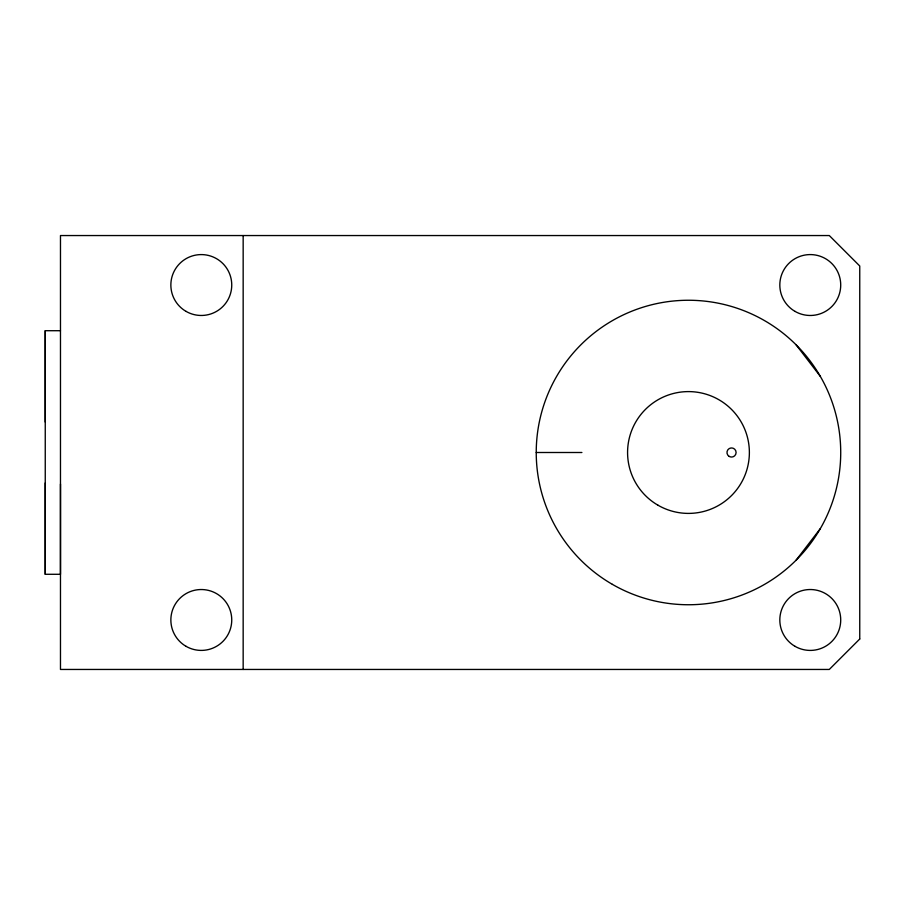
<?xml version="1.0" encoding="UTF-8"?>
<svg xmlns="http://www.w3.org/2000/svg" width="905" height="905" viewBox="0 0 905 905"><rect width="100%" height="100%" fill="white"/><g stroke="black" fill="none" stroke-linecap="round" stroke-linejoin="round"><path stroke-width="1.36" d="M60.477 484.028L60.477 574.29L45.25 574.29L45.25 482.953M45.25 422.047L45.25 330.71L60.477 330.71M796.129 560.15L820.326 528.622M536.235 452.5L581.904 452.5M796.129 344.85L820.326 376.378M243.162 235.549L243.162 669.451M45.25 330.71L45.25 574.29M859.75 638.998L829.297 669.451L60.477 669.451L60.477 235.549L829.297 235.549L859.75 266.002L859.75 638.998M186.079 646.34A30.453 30.453 0 0 0 231.748 619.97A30.453 30.453 0 0 0 186.079 593.601A30.453 30.453 0 0 0 186.079 646.34M612.357 584.347A152.244 152.244 0 0 0 840.722 452.5A152.244 152.244 0 0 0 612.357 320.653A152.244 152.244 0 0 0 612.357 584.347M795.043 311.399A30.453 30.453 0 0 0 840.722 285.03A30.453 30.453 0 0 0 795.043 258.66A30.453 30.453 0 0 0 795.043 311.399M658.025 505.239A60.895 60.895 0 0 0 749.374 452.5A60.895 60.895 0 0 0 658.025 399.761A60.895 60.895 0 0 0 658.025 505.239M795.043 646.34A30.453 30.453 0 0 0 840.722 619.97A30.453 30.453 0 0 0 795.043 593.601A30.453 30.453 0 0 0 795.043 646.34M186.079 311.399A30.453 30.453 0 0 0 231.748 285.03A30.453 30.453 0 0 0 186.079 258.66A30.453 30.453 0 0 0 186.079 311.399M729.249 456.459A4.57 4.57 0 0 0 736.104 452.5A4.57 4.57 0 0 0 729.249 448.541A4.57 4.57 0 0 0 729.249 456.459"/></g></svg>
